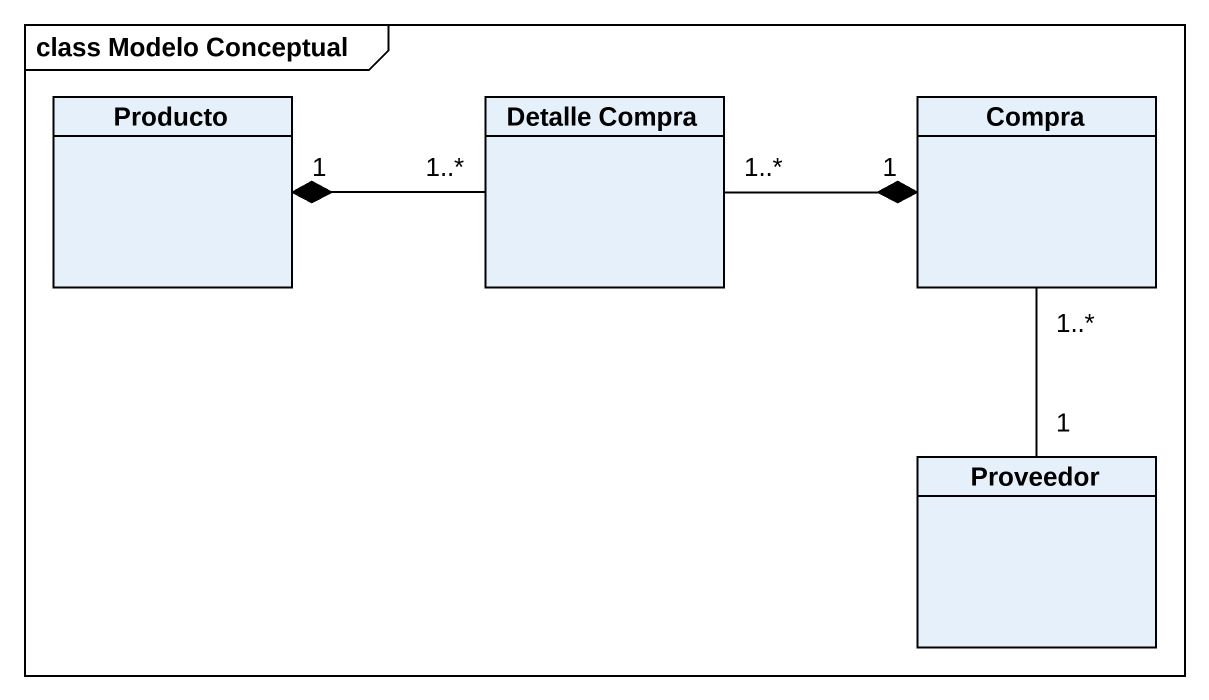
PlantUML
@startuml
mainframe class Modelo Conceptual
hide circle
hide empty members
class Producto
class "Detalle Compra" as Detalle_Compra
class Compra
class Proveedor
Detalle_Compra "1..*" -left-* "1" Producto
Detalle_Compra "1..*" -right-* "1" Compra
Proveedor "1" -up- "1..*" Compra
@enduml
